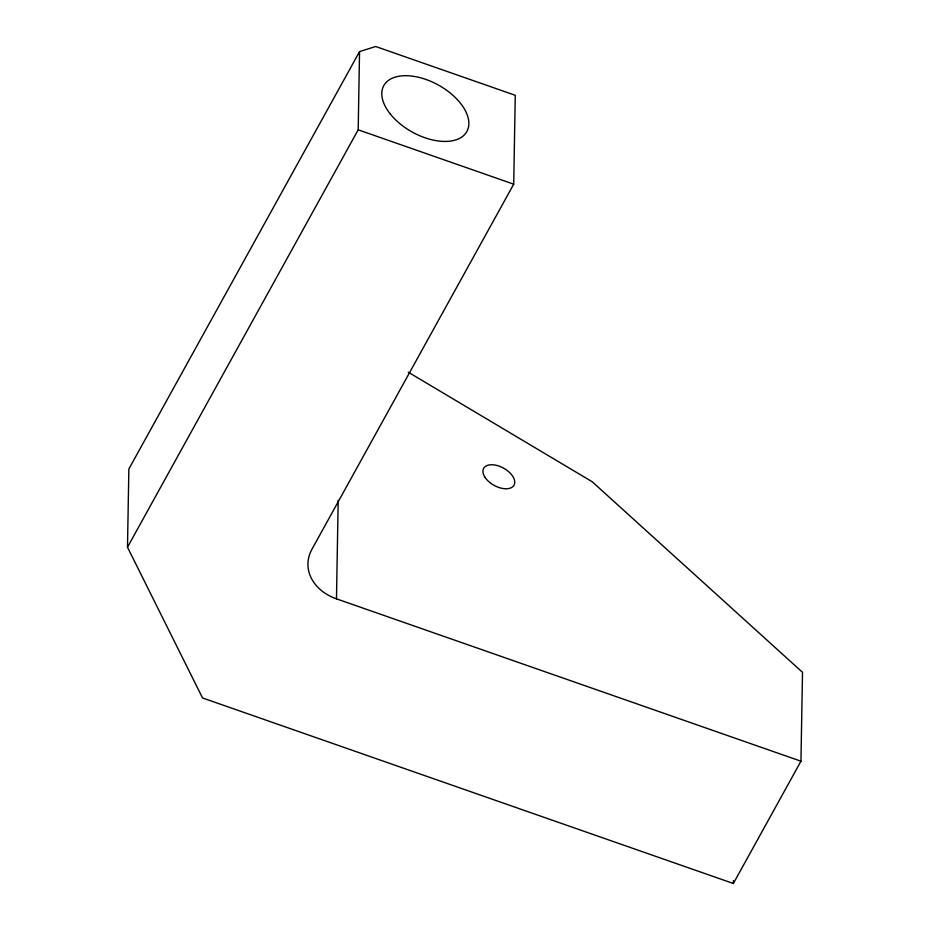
<?xml version="1.0" encoding="UTF-8"?>
<svg xmlns="http://www.w3.org/2000/svg" width="930" height="930" viewBox="0 0 930 930"><rect width="100%" height="100%" fill="white"/><g stroke="black" fill="none" stroke-linecap="round" stroke-linejoin="round"><path stroke-width="1.4" d="M127.491 547.212L128.863 468.999L359.55 51.603L375.662 46.5L515.267 95.302L513.72 184.175L311.864 549.398A47.465 37.456 1 0 0 336.474 598.839L800.951 761.205L733.363 883.5L202.531 697.953L127.491 547.212L358.19 129.816L359.55 51.603M336.474 598.839L338.195 500.305M800.951 761.205L802.509 672.32L592.201 481.752L408.247 372.186M733.363 883.5L733.41 880.605M358.19 129.816L513.72 184.175M484.949 477.264A17.368 9.846 28.9 0 0 512.523 486.913A17.368 9.846 28.9 0 0 499.015 466.093A17.368 9.846 28.9 0 0 484.949 477.264M390.472 114.239A47.465 26.9 28.9 0 0 465.337 133.781A47.465 26.9 28.9 0 0 420.139 77.678A47.465 26.9 28.9 0 0 390.472 114.239"/></g></svg>
